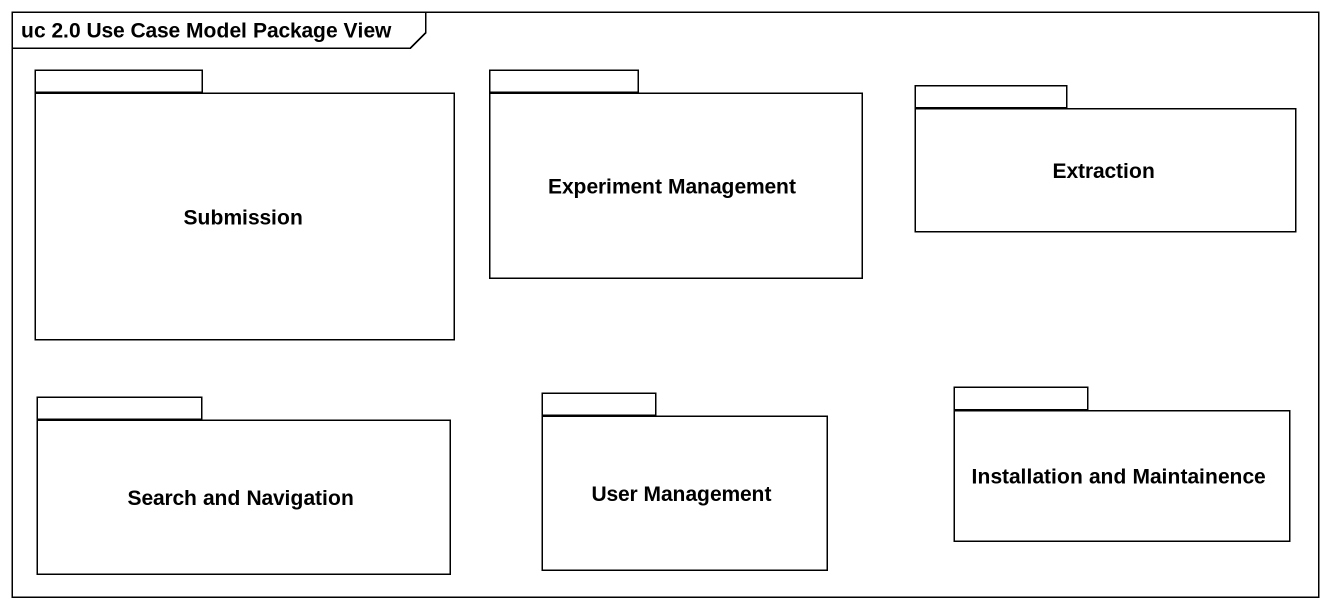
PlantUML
@startuml
mainframe uc 2.0 Use Case Model Package View
package Submission {
}
package "Experiment Management" as Experiment_Management {
}
package Extraction {
}
package "Search and Navigation" as Search_and_Navigation {
}
package "User Management" as User_Management {
}
package "Installation and Maintainence" as Installation_and {
}
@enduml
